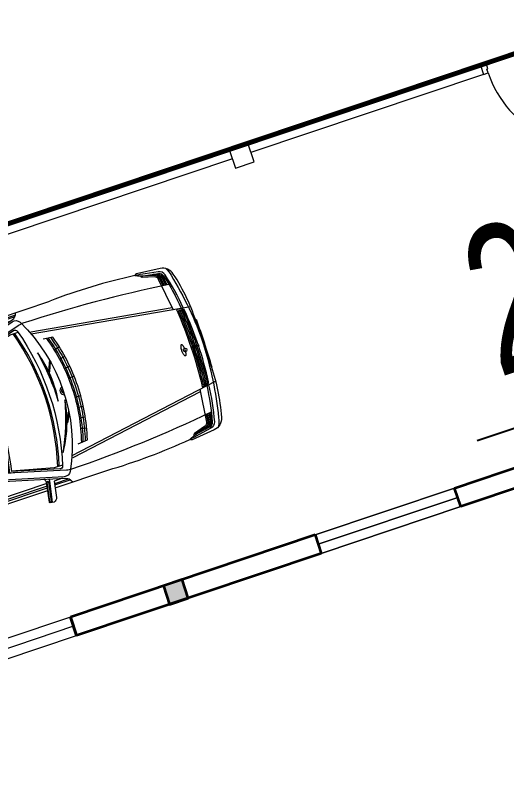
# Model space of a CAD drawing. Header units: metres. Extents: x 568336 to 569219, y 2065964 to 2066430.
# Drawn here: x 568481.43 to 568486.44, y 2066235.22 to 2066242.98 of the extents above; entities that cross this region are included whole.
import ezdxf

# ---------------------------------------------------------------- set-up
doc = ezdxf.new("R2010")
doc.units = ezdxf.units.M
doc.linetypes.add('$AUDIT_BAD_LTYPE2', pattern=[0])
doc.linetypes.add('HIDDEN', pattern=[0.375, 0.25, -0.125])
doc.layers.get('0').update_dxf_attribs({"linetype": 'CONTINUOUS'})
doc.layers.get('DEFPOINTS').update_dxf_attribs({"linetype": 'CONTINUOUS'})
for name, color, linetype, lineweight in [('-CONCRETE', 1, 'CONTINUOUS', 35), ('-DOOR', 137, 'CONTINUOUS', 9), ('-LINE1', 7, 'CONTINUOUS', 18), ('-WALL', 4, 'CONTINUOUS', 35), ('A-NoiThat', 39, 'CONTINUOUS', 13)]:
    doc.layers.add(name, color=color, linetype=linetype, lineweight=lineweight)
doc.layers.add('-RANH GIOI LO DAT', color=12, linetype='CONTINUOUS')
doc.styles.add('KTHUOC', font='', dxfattribs={"width": 0.8})
doc.styles.get('KTHUOC').set_extended_font_data('.VnArial NarrowH')
doc.dimstyles.new('tien', dxfattribs={"dimscale": 0, "dimtxt": 1.5, "dimasz": 0.75, "dimexe": 0.45, "dimexo": 0, "dimgap": 0.25, "dimtad": 1, "dimzin": 1, "dimtxsty": 'KTHUOC', "dimblk1": 'ARCHTICK', "dimblk2": 'ARCHTICK', "dimsah": 1, "dimcen": 1, "dimdle": 0.45, "dimclrd": 37, "dimclre": 37, "dimclrt": 7, "dimaunit": 1, "dimadec": 0, "dimazin": 0, "dimtfac": 1, "dimtix": 1, "dimtofl": 0, "dimtmove": 2, "dimatfit": 3, "dimldrblk": 'ARCHTICK', "dimfxl": 1, "dimtfill": 1, "dimtolj": 1, "dimtzin": 1, "dimarcsym": 0})

# ---------------------------------------------------------------- blocks, each defined once
blk = doc.blocks.new('*U11')
at = {"linetype": '$AUDIT_BAD_LTYPE2'}
for p, q in [((70, 100), (70.00000000000004, 999.9999999999982)), ((90.00000000000004, 999.9999999999982), (90, 100))]:
    blk.add_line(p, q, dxfattribs=at)
for points in [[(50.00000000000004, 999.9999999999982), (90.00000000000004, 999.9999999999982), (90.00000000000004, 1099.999999999998), (50.00000000000004, 1099.999999999998), (50.00000000000004, 999.9999999999982)], [(50.00000000000004, 1002.905927289334), (50, 100)], [(50, 100), (90, 100), (90, 0), (50, 0), (50, 100)]]:
    blk.add_lwpolyline(points)
for points in [[(118.2698876160139, 894.5156181119073), (118.2698876160139, 1064.134943807991), (90.00000000000004, 1064.134943807991), (90.00000000000004, 1035.865056192006), (112.6159100928053, 1035.865056192006), (112.6159100928053, 894.5156181119073)], [(0, 0), (50, 0), (50, -40), (60, -40), (60, -100.0001724930698), (0, -100.0001724930698)], [(1199.999999999998, -2.131628207280287e-14), (1149.999999999998, -2.131628207280287e-14), (1149.999999999998, -40.00000000000003), (1139.999999999998, -40.00000000000003), (1139.999999999998, -100.0001724930699), (1199.999999999998, -100.0001724930699)]]:
    blk.add_lwpolyline(points, close=True)
at = {"linetype": '$AUDIT_BAD_LTYPE2', "ltscale": 0.3}
blk.add_arc((50, 0), 1099.999999999996, 0, 90, dxfattribs=at)
blk = doc.blocks.new('A$C4E0379A3')
for p, q in [((-3008.090150139789, 1027.977931843419), (-3043.061717705044, 836.5011508575008)), ((-2990.807044839021, 1024.277134075732), (-3025.912967199314, 833.079852004008)), ((-2996.279750856775, 1032.496553320994), (-3002.018703813432, 1033.745990999079)), ((-3085.682541007671, 911.4788550433841), (-3651.899692384322, 911.4788550433841)), ((-3263.559132497583, 885.3509224156951), (-3090.429871480301, 885.3509224156951)), ((-3250.462603519525, 870.6263116688315), (-3093.105268508254, 870.6263116688315)), ((-1475.830386665941, 870.6263116688315), (-1470.160787104774, 672.3032815963415)), ((-1464.334527829109, 870.6263116688315), (-1458.635733904608, 671.2150554052168)), ((-1452.667239152652, 870.6263116688315), (-1446.977908174536, 671.5677887848578)), ((-865.3269012909441, 903.201811849438), (-71.11810115142725, 834.3502634066463)), ((-3187.501905991521, 842.1779171592789), (-3098.274216702092, 842.1779171592789)), ((-3037.942802390375, 828.378234576925), (-3034.761837557598, 827.5118110461699)), ((-3020.65921215585, 842.1779171592789), (-2141.78061216927, 842.1779171592752)), ((-1959.650068678893, 842.1779171592752), (-1475.067188013578, 842.1779171592752)), ((-1441.586769597197, 842.1779171592752), (-1052.257469933189, 842.1779171592752)), ((-3584.718104366126, 436.3960170050632), (-3523.18683696381, 422.8584992329816)), ((-3607.085893504729, 326.9706516054175), (-3544.866343817033, 317.0666679497481)), ((-3622.994854836725, 216.421415814184), (-3560.301398260635, 210.1850901280668)), ((-3632.390174562956, 105.1292033662139), (-3569.438819325733, 102.5820226982614)), ((-3632.390174562956, -105.1292033662103), (-3569.438819325733, -102.5820226982578)), ((-3622.994854836725, -216.4214158141804), (-3560.301398260635, -210.1850901280668)), ((-3607.085893504729, -326.9706516054175), (-3544.866343817033, -317.0666679497481)), ((-3584.718104366126, -436.3960170050595), (-3523.18683696381, -422.8584992358301)), ((-1475.830386665941, -870.6263116688315), (-1470.160787104774, -672.3032815991864)), ((-1464.334527829109, -870.6263116688315), (-1458.664941372524, -672.303770072529)), ((-1452.667239152652, -870.6263116688315), (-1447.00711605433, -672.6565188051572)), ((-3187.501905991521, -842.1779171592752), (-3098.274216702121, -842.1779171592752)), ((-3008.090150139789, -1027.977931843416), (-3043.061717705044, -836.5011508575008)), ((-2990.807044839021, -1024.277134075732), (-3025.912967199314, -833.0798520040044)), ((-3020.65921215585, -842.1779171592752), (-2141.78061216927, -842.1779171592752)), ((-1959.650068678893, -842.1779171592752), (-1475.067188013578, -842.1779171592752)), ((-1441.586769597197, -842.1779171592752), (-1052.257469933189, -842.1779171592752)), ((-3085.887475224765, -910.3509564390952), (-3640.593162343779, -910.3509564390952)), ((-3263.559132497583, -885.3509224156951), (-3090.429871480301, -885.3509224156951)), ((-3250.462603519525, -870.6263116688315), (-3093.105268508254, -870.6263116688315)), ((-2996.279750856775, -1032.496553320994), (-3002.018703813432, -1033.745990999076))]:
    blk.add_line(p, q)
for points in [[(-3098.274216702092, 842.1779171592789), (-3067.914609259256, 1009.268407781856, -0.322829462740324), (-3030.496043901949, 1045.300672373836), (-2991.506043876405, 1039.198167909493, -0.4225311786099714), (-2985.623419627984, 1030.887808484789), (-3023.929881340882, 824.5614289347104), (-3005.470260319707, 787.6172714142886)], [(-4870.384047018568, 845.066704314966, 0.06823976775944608), (-4896.976753017487, 765.0089378925404, 0.05161080396149591), (-4987.607380513335, 0), (-4987.607380513335, 207.478937501568, -0.06989633388062978), (-4921.365934352158, 770.5871649154178, -0.3210296211070637), (-4812.280680857104, 866.2280212176083), (-4565.969333974266, 890.5806124738483, -0.3115781009597456), (-4545.54920280815, 880.54624756271, -0.3115781009597456)], [(-4903.658868592698, 412.4136506211435, -0.04376507989574482), (-4839.466155334114, 788.8678837425905, -0.303464431408577), (-4782.868695665587, 840.5653442232251), (-4651.981027590606, 863.7815844731376, -0.018633397362912), (-4545.54920280815, 880.54624756271, -0.08390923079277934), (-4649.047334523697, 846.1098243228989), (-4779.973819425271, 822.886698928749, 0.3045560752127767), (-4822.072802854411, 784.5865469594828, 0.03858727590771344), (-4886.38776851265, 416.6650954678407)], [(-4804.994763629249, 428.1683159635977), (-4762.044977893471, 766.4995694301942, -0.3045674579096705), (-4729.946581646567, 804.2107519307028), (-4609.330775206676, 838.1568347205939, 0.238869800906001), (-4600.100390597334, 846.6409491341583), (-4595.420014603791, 859.1303798949848)], [(-4786.647637781862, 688.0921518970717), (-4774.779218517273, 767.9561198074553, -0.3045674579096709), (-4733.418970440747, 816.5486990579702), (-4612.803164000856, 850.4947818507098, 0.2388698009055504), (-4612.102573199925, 851.1387303707379), (-4610.887263773911, 854.3817439534942)], [(-3012.643731650867, -885.3509224156951), (-1963.466710172506, -885.3509224156951), (-1063.303481487295, -885.3509224156951, 0.758852391154889), (-1047.183564452193, -827.6692622672344), (-1310.261823042412, -704.2175555327267, 0.1499601954441474), (-1459.464510690625, -657.5786708494743), (-2037.483357602876, -657.5786708494743), (-2541.125072652823, -657.5786708494743, 0.07730715472297119), (-2611.927908971731, -668.5916202443295), (-3208.967248637055, -833.235752490742, -0.3603937874968298), (-3285.513215308951, -800.6387751608017, -0.2425716605027487), (-3286.231772556988, 800.809849562469, -0.3606547830517091), (-3209.657337113458, 833.4583475372783), (-2611.927908971731, 668.5916202443332, 0.07730715472297119), (-2541.125072652823, 657.5786708494743), (-2037.483357602876, 657.5786708494743), (-1459.464510690625, 657.5786708494743, 0.1376144681724729), (-1310.261823042412, 704.217555532723), (-1047.183564452193, 827.6692622672344, 0.7588523911548982), (-1063.303481487295, 885.3509224156951), (-1963.466710172506, 885.3509224156951), (-3012.643731650867, 885.3509224156951)], [(-3015.377496179775, 870.6263116688315), (-1063.303481487295, 870.6263116688315, -0.7683171439523075), (-1055.154486246785, 840.0615841714389), (-1319.235907936207, 715.8914564213919, -0.142280104778698), (-1458.736641800468, 671.2144287549891), (-1976.024056619528, 672.3032815963415), (-1984.307820376242, 665.581339108372), (-2096.453094232129, 665.581339108372), (-2106.577154946834, 672.3032815963415), (-2541.125072652823, 672.3032815963415, -0.07727847959628058), (-2607.431744438392, 682.613008473596), (-3216.046654888371, 850.0523049930671, -0.2311286886389963), (-3277.026201118366, 911.3740232865784)], [(-868.7540679261438, 907.1001147009047, 0.03997438819577752), (-1335.280216321262, 911.4788550433841), (-3007.792831572064, 911.4788550433841)], [(-4843.562604160485, -683.7945017857892, 0.02787340483275634), (-3308.210399572417, -782.7347141476093, 0.05936564568836058), (-3253.205075991515, -772.948706163239), (-2747.242705778597, -634.8391743856191, -0.07946359502652071), (-2601.965144134156, -606.3408333410225), (-1363.234811721748, -606.3408333410225, -0.06068036244940278), (-1199.37521426077, -626.1566754363375), (-782.6889005874982, -730.5759957283481, 0.1209486293684503), (-629.4290067339025, -757.607551708581), (-122.9442862856667, -714.8912812514209, 0.3949698171091763), (-63.28087970800698, -651.1448328231527), (-63.28087970800698, 657.1006132509501, 0.4041354897581356), (-124.9614321859553, 720.9486878170937), (-640.5283442232176, 762.1919257656991, 0.1129366419341201), (-783.4830132239149, 734.6411806760734), (-1199.37521426077, 626.1566754363339, -0.06068036244940125), (-1363.234811721748, 606.3408333410225), (-2601.965144134156, 606.3408333410225, -0.0702167238290197), (-2747.242705778597, 633.4440944713679), (-3253.205075991515, 774.5137534065834, 0.04480937771523139), (-3308.015077754797, 782.4463968288001, 0.02806035059520589), (-4843.562604160485, 683.7945017857892)], [(-4827.285885381832, 684.6546193396243), (-4812.981940389436, 772.325770939231, -0.1311427302740574), (-4794.921998338832, 818.2494013663854)], [(-4813.076629193674, 685.6811984955675), (-4800.247699765634, 770.8692205619736, -0.1890165642852436), (-4771.909929751535, 824.3170338305681)], [(-4800.059889112745, 686.6946200272614), (-4787.513459141453, 769.4126701847126, -0.3045674579096799), (-4736.891359234898, 828.8866461852376), (-4721.114430810267, 833.3269010276817)], [(-23.25471983620082, 782.1579878733537), (-23.25471983620082, -782.1579878733537, -0.3891063087469979), (-71.11810115142725, -834.3502634066499), (-865.3269012909441, -903.201811849438)], [(-616.4137240675627, 730.9286876597653, 0.1344796854492278), (-771.6439268010727, 707.7926535669867), (-1213.88887702694, 587.6876793951342, -0.01662565411171153), (-1213.873665552208, -587.2447207339173), (-770.6838088023651, -703.351003804095)], [(-759.0107277418138, -676.8789415101746, 0.1113195524799305), (-643.4695179944974, -699.5294499137162), (-596.2984370278718, -474.6143972852115, 0.05172908685922858), (-590.034186702309, -414.2277926972456), (-590.034186702309, 410.8509829855029, 0.05034889744604911), (-595.9702901968849, 469.6512318927889), (-643.6881284014671, 703.5778149330908, 0.1118639350963845), (-759.8048403782304, 680.9441264579036), (-1172.115099628922, 574.0391089188524, -0.01617379812230579), (-1172.100284526707, -573.595975471093), (-758.8447223795229, -676.5024766950119)], [(-676.3368554037588, 702.5734194401557), (-627.5114581529342, 463.2172630399909, -0.05034889744604978), (-622.2248877083475, 410.8509829855029), (-622.2248877083475, -414.2277926972456, -0.05172908685922903), (-627.8036989033571, -468.0068481645867), (-676.134822095366, -698.4530642251193)], [(-622.6651235175086, 761.5748478274727), (-564.4291222408356, 476.0852007484391, -0.05034889744604845), (-557.8434856966196, 410.8509829855029), (-557.8434856966196, -414.2277926972456, -0.05172908685922792), (-564.7931751527067, -481.2219464086847), (-622.6651235175086, -757.1594921589312)], [(-3452.482889616862, 562.2135236116737), (-3554.060144121351, 550.6822764977223, 0.07353093264208495), (-3635.253343346558, 0, 0.07353093264208495), (-3554.060144121351, -550.6822764977223), (-3452.482889616862, -562.2135236116701)], [(-3530.331948500418, -552.9738317968367, -0.07384720484661686), (-3612.21850436955, 0, -0.07384720484661686), (-3530.331948500418, 552.9738317968404, -0.1534718760259917)], [(-3505.759195788909, -555.3612628579176, -0.07417685353704202), (-3588.371467040008, 0, -0.07417685353704202), (-3505.759195788909, 555.3612628579176, -0.1534718760259917)], [(-3487.542311172903, -558.233510018832, -0.07714619085205271), (-3573.946250160603, 0, -0.07714619085205277), (-3487.542311172903, 558.2335100188357, -0.07714619085205277)], [(-3416.841750228021, 308.4722705062049, 0.04504066274934487), (-3467.186000617075, 92.97951922577704, -0.0507492285432393), (-3278.095850325917, 596.0006521768373, 0.06222235153348788), (-3412.298158051359, 321.9433247508969), (-3425.024856025208, 316.9791509710594), (-3463.468695830379, 241.3507741749127)], [(-3302.5810468212, 545.3618591457744, 0.05237457672629166), (-3409.308072175714, 311.4108557647887), (-3419.175706854789, 307.561887758111), (-3467.044869329518, 214.0424510357734)], [(-2698.685679119691, 619.6445015264253, 0.1078950607841236), (-2699.72548400439, -620.1805828664583, 0.1091614567613327)], [(-2687.049366343708, 617.0683914527108, 0.1078718366173088), (-2688.129852943879, -617.4234202364169, -0.9700812786969885)], [(-1244.498716500122, 611.5335563868903, -0.01738267416824664), (-1244.498716500122, -611.5335563868903, 9.348770212060982)], [(-4914.280906642263, 6.22783167066882, -0.02536765404079696), (-4897.697476789996, 389.9343447715764, -0.02638402949108327)], [(-4869.763633487892, 6.22783167066882, -0.02596775364903408), (-4852.557174881484, 394.3638968074592, 0.5021268142940378), (-4856.596654997236, 398.0251870236134), (-4907.754120914498, 387.954658778257)], [(-4899.441818941705, 6.22783167066882, -0.02566690648462566), (-4882.508919088956, 392.9242661173666, -0.02638402949108327)], [(-4884.602727903781, 6.22783167066882, -0.0259602240979663), (-4867.327194330312, 395.7895571474837, -0.02638402949108327)], [(-4987.900374596065, 259.3883655888058), (-4994.425486438122, 259.3883655888058, 0.001920543246390793), (-4999.999999888794, 0)], [(-3400.765824415575, -234.9979982853292, 0.04504066274934487), (-3354.010698966071, -451.2978541449702, -0.0507492285432393), (-3398.468229288963, 84.24754367501373, 0.06222235153348788), (-3402.426619257894, -220.8786749005667), (-3411.80295626595, -230.8132693547814), (-3449.396601049753, -322.6036647623514)], [(-4987.900374596065, -259.3883655888058), (-4994.425486438122, -259.3883655888058, -0.001920543246390793), (-4999.999999888794, 0)], [(-4870.384047018568, -845.066704314966, -0.06823976775944608), (-4896.976753017487, -765.0089378953853, -0.05161080396149591), (-4987.607380513335, 0), (-4987.607380513335, -207.478937501568, 0.06989633388062919), (-4921.365934352158, -770.5871649154142, 0.3210296211070637), (-4812.280680857104, -866.2280212176047), (-4565.969333974266, -890.5806124738483, 0.3115781009597456), (-4545.54920280815, -880.54624756271, 0.3115781009597456)], [(-3445.96294584038, -342.9768184091336), (-3402.485356374003, -236.819909406011), (-3395.215421280824, -229.1171298654081, -0.05237457672629166), (-3398.917709338828, 28.00156448900816)], [(-4897.697476789996, -389.9343447715764, -0.02540927670488341), (-4914.276107705198, -5.597686061722925, -0.02638402949108305)], [(-4907.754120914498, -387.9546587782534), (-4856.596654997236, -398.0251870236134, 0.5021268142937286), (-4852.557174881484, -394.3638968103041, -0.02600987267713891), (-4869.75877747155, -5.597686061722925, -0.02638402949108305)], [(-4882.508919088956, -392.9242661173666, -0.02570869351082126), (-4899.43700112807, -5.597686061722925, -0.02638402949108305)], [(-4867.327194330312, -395.7895571474837, -0.0260021767790368), (-4884.597891064099, -5.597686061722925, -0.02638402949108305)], [(-4905.867732719023, -412.413650623992, 0.04610119628449653), (-4839.466155334114, -788.8678837425905, 0.303464431408577), (-4782.868695665587, -840.5653442260736), (-4651.981027590606, -863.781584473134, 0.018633397362912), (-4545.54920280815, -880.54624756271, 0.08390923079277934), (-4649.047334523697, -846.1098243257402), (-4779.973819425271, -822.8866989287453, -0.3045560752127767), (-4822.072802854411, -784.5865469594792, -0.03858727590771596), (-4886.38776851265, -416.6650954678407)], [(-4804.994763629249, -428.1683159635941), (-4762.044977893471, -766.4995694330428, 0.3045674579096705), (-4729.946581646567, -804.2107519307028), (-4609.330775206676, -838.1568347205903, -0.238869800906001), (-4600.100390597334, -846.6409491341547), (-4595.420014603791, -859.1303798949848)], [(-4827.285885381832, -684.6546193396207), (-4812.981940389436, -772.325770939231, 0.1311427302740574), (-4794.921998338832, -818.2494013663854)], [(-4813.076629193674, -685.6811984984124), (-4800.247699765634, -770.86922056197, 0.1890165642852436), (-4771.909929751535, -824.3170338305681)], [(-4800.059889112745, -686.69462003011), (-4787.513459141453, -769.4126701847126, 0.3045674579096799), (-4736.891359234898, -828.8866461880825), (-4721.114430810267, -833.3269010276817)], [(-4786.647637781862, -688.0921518970681), (-4774.779218517273, -767.9561198074516, 0.3045674579096709), (-4733.418970440747, -816.5486990579702), (-4612.803164000856, -850.4947818507026, -0.2388698009055504), (-4612.102573199925, -851.1387303707379), (-4610.887263773911, -854.381743956339)], [(-3015.377496179775, -870.6263116688315), (-1063.303481487295, -870.6263116688315, 0.7683171439523258), (-1055.154486246785, -840.0615841714389), (-1319.235907936207, -715.8914564242405, 0.1491808976199924), (-1458.736641800468, -672.3032815991864), (-1976.024056619528, -672.3032815991864), (-1984.307820376242, -665.581339108372), (-2096.453094232129, -665.581339108372), (-2106.577154946834, -672.3032815991864), (-2541.125072652823, -672.3032815991864, 0.07727847959628047), (-2607.431744438392, -682.6130084764445), (-3216.046654888371, -850.0523049930671, 0.2282364891771564), (-3276.671408963914, -910.3509564390952)], [(-3098.274216702121, -842.1779171592752), (-3067.914609259256, -1009.268407784704, 0.322829462740324), (-3030.496043901949, -1045.300672373836), (-2991.506043876405, -1039.198167909493, 0.4225311786099714), (-2985.623419627984, -1030.887808484789), (-3023.929881340882, -824.5614289347068), (-3005.470260319707, -787.6172714142886)], [(-868.7540679261438, -907.1001147009047, -0.0414951907627566), (-1348.360891190561, -910.3509564390952), (-3008.00223671383, -910.3509564390952)]]:
    blk.add_lwpolyline(points, format="xyb")
for points in [[(-3015.807793005253, 1042.656387855855), (-3057.52083578438, 831.3416118546156), (-3054.913779344963, 802.6445387232234)], [(-2203.907297133119, 910.6014532664667), (-2203.907297133119, 885.2620716209385), (-2394.199092747993, 885.2620716209385), (-2394.199092747993, 910.6014532664667)], [(-2225.182178868301, 910.6014532664667), (-2225.182178868301, 901.1650977577046), (-2375.288102016028, 901.1650977577046), (-2375.288102016028, 910.6014532664667)], [(-2106.577154946834, 672.3032815963415), (-2147.256567275472, 870.6263116688315)], [(-2096.453094232129, 665.581339108372), (-2138.42639522953, 870.6263116688315)], [(-2047.819559299591, 911.4788550433841), (-2037.483357602876, 657.5786708494743)], [(-1984.307820376242, 665.581339108372), (-1964.785012715118, 870.6263116688315)], [(-1976.024056619528, 672.3032815963415), (-1957.103068186407, 870.6263116688315)], [(-1442.349968249531, 870.6263116688315), (-1436.681442780595, 672.3433186308575)], [(-2721.224922639667, 606.7353126415182), (-3148.34922172816, 712.712111176792), (-3234.941972871398, 712.712111176792)], [(-3354.775580246467, 653.740087297716), (-4981.04130297646, 402.0138762619281)], [(-3358.121377088886, 675.3554554306793), (-4802.289964247146, 451.8156725637855)], [(-52.15966418082826, 72.75439973999164), (-80.96028252475662, 72.75439973999164), (-80.96028252475662, -66.79861930934567), (-52.15966418082826, -66.79861930934567)], [(-52.15966418082826, 55.9840253048751), (-64.18990809141542, 55.9840253048751), (-64.18990809141542, -50.02824487707403), (-52.15966418082826, -50.02824487707403)], [(-3354.775580246467, -653.740087297716), (-4981.04130297646, -402.0138762619245)], [(-3358.121377088886, -675.3554554335242), (-4802.289964247146, -451.8156725637818)], [(-2721.224922639667, -606.7353126415182), (-3148.349221728189, -712.7121111767883), (-3234.941972871398, -712.7121111767883)], [(-2106.577154946834, -672.3032815991864), (-2147.256567275472, -870.6263116688315)], [(-2096.453094232129, -665.581339108372), (-2138.42639522953, -870.6263116688315)], [(-2047.775881395297, -910.3509564390952), (-2037.483357602876, -657.5786708494743)], [(-1984.307820376242, -665.581339108372), (-1964.785012715118, -870.6263116688315)], [(-1976.024056619528, -672.3032815991864), (-1957.103068186407, -870.6263116688315)], [(-1442.349968249531, -870.6263116688315), (-1436.710369439912, -673.421566092049)], [(-3015.807793005253, -1042.656387855855), (-3057.52083578438, -831.3416118546156), (-3054.913779344992, -802.6445387232197)], [(-2203.907297133119, -910.6014532664667), (-2203.907297133119, -885.2620716209385), (-2394.199092747993, -885.2620716209385), (-2394.199092747993, -910.6014532664667)], [(-2225.182178868301, -910.6014532664667), (-2225.182178868301, -901.1650977577046), (-2375.288102016028, -901.1650977577046), (-2375.288102016028, -910.6014532664667)]]:
    blk.add_lwpolyline(points)
for points in [[(-50.62470726019819, -741.9746712870765), (-50.62470726019819, 741.974671284228, 0.3738255186209485), (-105.6064964622783, 805.2372472902607), (-854.770211812167, 891.193883127471), (-872.6036079405167, 911.4788550433841), (-57.1980912592262, 840.7897208713366, -0.3838182314483654), (0, 777.2546040099369), (0, -777.2546040099369, -0.3838182314483655), (-57.1980912592262, -840.7897208713366), (-872.6036079405167, -911.4788550433841), (-854.770211812167, -891.193883127471), (-105.6064964622783, -805.2372472902643, 0.3738255186209483)], [(-2720.41057243073, -615.5128589379055), (-3193.064678348543, -742.7835730999323, -0.3886707781314162), (-3229.415217520349, -725.1964465911842, -0.1433832436768417), (-3229.608259289002, 726.2762574683693, -0.3909531201266976), (-3193.035825690633, 743.8046367826719), (-2719.865491744858, 612.8224619197354, 0.1060472833840974)], [(-4855.376810563961, 0, -0.02752144231468103), (-4836.636325514555, 409.7235392579678, 0.543026912132297), (-4844.334555790323, 415.7994884619948), (-4897.09436961051, 401.8094019157143, 0.3084444842082292), (-4911.253964182775, 385.4427711400167, 0.02852352528582779), (-4933.565390492062, 0, 0.028523525285825), (-4911.253964182775, -385.4427711400167, 0.3084444842082292), (-4897.09436961051, -401.8094019157106), (-4844.334555790323, -415.7994884619911, 0.543026912132297), (-4836.636325514555, -409.7235392608127, -0.02752144231468103)], [(-4788.455573918967, -1.432070438735536, -0.02775360872709413), (-4787.074559375062, 23.42867493363519, -0.03797815738071966), (-4783.691173830797, 41.31948322860626, -0.07846746825042708), (-4776.946830313391, 56.44470086090951, -0.2539423622816263), (-4772.188894521794, 59.02775656809536, -0.2539423622819776), (-4767.430958729878, 56.44470086090951, -0.07846746825041871), (-4760.686615212471, 41.31948322860626, -0.0379781573807095), (-4757.303229668207, 23.42867493363519, -0.02775360872713146), (-4755.922215124301, -1.432070438735536, -0.02775360872710035), (-4757.303229668207, -26.29281581110263, -0.03797815738074826), (-4760.686615212471, -44.18362410322516, -0.07846746825042701), (-4767.430958729878, -59.3088417355284, -0.2539423622816263), (-4772.188894521794, -61.89189744556279, -0.2539423622816263), (-4776.946830313391, -59.3088417355284, -0.07846746825042708), (-4783.691173830797, -44.18362410322516, -0.03797815738071966), (-4787.074559375062, -26.29281581110263, -0.02775360872709413)], [(-964.2799980502168, -802.9854151224317), (-825.7107208346424, -802.9854151224317, -0.4142135623730951), (-812.4232438355684, -816.2728921229173), (-812.4232438355684, -829.5872585326215, -0.4142135623730951), (-825.7107208346424, -842.874735533107), (-964.2799980502168, -842.874735533107, -0.4142135623730951), (-977.5674750492908, -829.5872585326215), (-977.5674750492908, -816.2728921229173, -0.4142135623731002)]]:
    blk.add_lwpolyline(points, format="xyb", close=True)
blk.add_lwpolyline([(-4933.565390492062, 6.22783167066882), (-4861.635927715251, 6.22783167066882), (-4861.635927715251, -5.597686061722925), (-4933.565390492062, -5.597686061722925)], close=True)
blk.add_circle((-4789.890833507263, -0.1576842128342832), 18.6214786089181)
for centre, radius, start, end in [((-3001.105393374717, 1026.705217375878), 7.099762614670278, 97.39098558079657, 169.6732497149579), ((-2997.790073746903, 1025.559294930932), 7.099762614670278, 349.5957516717226, 77.71769400134922), ((-3881.074283715483, -5391.946280380074), 6307.589827436831, 87.91780570572064, 96.04706091347063), ((-3036.076960939972, 835.2284363899598), 7.099762614670278, 169.6732497149579, 254.7635313138866), ((-3032.895996107167, 834.3620128592083), 7.099762614670278, 254.7635313138866, 349.5957516717226), ((-75.6427538455464, 782.1579878733537), 52.38803400920728, 0, 85.04530191497378), ((-759.2673917537031, 0.960133373773715), 2539.636099297147, 163.7107958396242, 196.3207079273416), ((-760.0176427804108, 1.067208039446996), 2523.816798637574, 163.6220830038182, 196.4284284904555), ((-4906.504309312062, 383.2413335803685), 4.87621405084051, 104.8510911313827, 173.4194507819747), ((-3489.944782443199, -0.00161361009668326), 27.25572591040293, 291.6019780192963, 68.44915043867839), ((-3489.944782443199, -0.00161361009668326), 43.41682511917548, 283.8142155396715, 76.23691291699318), ((-4906.504309312062, -383.2413335803685), 4.876214050840144, 186.5805492180253, 255.1489088686173), ((-651.0022674381325, -431.9387517871619), 297.0396287597253, 246.2045110504799, 276.7034138364921), ((-3036.076960939972, -835.2284363899598), 7.099762614670278, 105.2364686861134, 190.3267502850421), ((-3032.895996107167, -834.3620128592047), 7.099762614670278, 10.40424832827746, 105.2364686861134), ((-3886.012961580447, 5391.430045195742), 6306.558068424799, 263.997063791104, 272.2302292393929), ((-3001.105393374717, -1026.705217375878), 7.099762614670278, 190.3267502850421, 262.6090144192034), ((-2997.790073746903, -1025.559294930932), 7.099762614670278, 282.2823059986508, 10.40424832827746)]:
    blk.add_arc(centre, radius, start, end)
blk = doc.blocks.new('A$C5C575821')
at = {"layer": '-CONCRETE'}
h = blk.add_hatch(color=256, dxfattribs=at)
h.dxf.hatch_style = 1
h.paths.add_polyline_path([(-0.00237559899687767, 200.0000000000146), (-0.00237559899687767, 1.455191522836685e-11), (199.9976244010031, 1.455191522836685e-11), (199.9976244010031, 200.0000000000146)])
blk.add_lwpolyline([(-0.00237559899687767, 1.455191522836685e-11), (199.9976244010031, 1.455191522836685e-11), (199.9976244010031, 200.0000000000146), (-0.00237559899687767, 200.0000000000146)], close=True, dxfattribs=at)
blk = doc.blocks.new('M9-T1')
at = {"layer": '-DOOR'}
for p, q in [((197707.8133907168, -290712.2598629593), (197707.8133907168, -289212.2598629593)), ((197707.8347087932, -289212.2598629591), (197707.8347257192, -290712.2598629593)), ((197807.7267074264, -289212.2598629591), (197807.7267243524, -290712.2598629593)), ((197807.8133907168, -290712.2598629593), (197807.8133907168, -289212.2598629593)), ((197907.6187060596, -289212.2598076526), (197907.6187229856, -290712.2598076529)), ((197907.8133907168, -290712.2598629593), (197907.8133907168, -289212.2598629593)), ((197807.3947373203, -293342.2580038282), (197807.5459344666, -294842.5305312693))]:
    blk.add_line(p, q, dxfattribs=at)
blk.add_lwpolyline([(197907.4042919224, -296842.2571216556), (197907.5620835662, -293342.23369785), (197707.5620825242, -293342.2336978849), (197707.4042908804, -296842.2571216908)], close=True, dxfattribs=at)
at = {"layer": '-LINE1', "linetype": 'Continuous', "ltscale": 10}
for points in [[(193807.9348406654, -287591.9459963948), (193807.9348407545, -290092.2598633766)], [(193807.9348407616, -290292.2598633766), (193807.9348408971, -294092.2598633766)]]:
    blk.add_lwpolyline(points, dxfattribs=at)
blk.add_lwpolyline([(193707.934840612, -290292.2598633766), (193907.934840612, -290292.2598633766), (193907.934840612, -290092.2598633766), (193707.934840612, -290092.2598633766)], close=True, dxfattribs=at)
at = {"layer": '-RANH GIOI LO DAT', "linetype": 'HIDDEN', "ltscale": 10, "const_width": 50}
blk.add_lwpolyline([(193707.934840612, -286092.2598633766), (193707.9348410415, -298143.6222648725), (198702.3683191638, -303379.4913623449), (204707.9348415213, -303663.1126303443), (204707.9348406792, -286092.2598633766)], close=True, dxfattribs=at)
at = {"layer": '-WALL'}
for p, q in [((197707.8133907166, -289212.259865896), (197707.9348407917, -288092.2598629593)), ((197907.9145991125, -288292.2598629593), (197907.8133907168, -289212.259863075)), ((197907.8133907168, -289212.259863075), (197707.8133907166, -289212.259865896)), ((197707.691940642, -290712.2598629593), (197707.9247431572, -293342.2561654706)), ((197707.691940642, -290712.2598629593), (197907.6919406419, -290712.2598629593)), ((197907.6919406419, -290712.2598629593), (197907.924742783, -293342.2598617764)), ((197907.2240228296, -293342.2580038282), (197707.565451811, -293342.2580038282)), ((197707.9247431572, -293342.2561654706), (197907.924742783, -293342.2598617764))]:
    blk.add_line(p, q, dxfattribs=at)
at = {"layer": '-DOOR', "rotation": 270}
blk.add_blockref('*U11', (193807.9348406227, -286391.9459963948), dxfattribs=at)
at = {"layer": '-WALL'}
blk.add_blockref('A$C5C575821', (197707.9372163907, -292342.2598651607), dxfattribs=at)
at = {"layer": 'A-NoiThat', "rotation": 270}
blk.add_blockref('A$C4E0379A3', (195499.6009056522, -296157.7149746482), dxfattribs=at)
blk = doc.blocks.new('_ArchTick')
at = {"color": 0, "linetype": 'ByBlock', "const_width": 0.15}
blk.add_lwpolyline([(-0.5, -0.5), (0.5, 0.5)], dxfattribs=at)
blk = doc.blocks.new('*D160')
at = {"color": 37, "lineweight": -2, "transparency": 16777216}
for p, q in [((568488.8694052572, 2066239.156588856), (568488.6046710247, 2066239.945481453)), ((568488.7478347128, 2066239.518861999), (568489.458867136, 2066239.757468146)), ((568486.9736473368, 2066238.520416049), (568486.7089131044, 2066239.309308645)), ((568486.8520767925, 2066238.882689191), (568486.1410443695, 2066238.644083044))]:
    blk.add_line(p, q, dxfattribs=at)
at = {"layer": 'DEFPOINTS', "color": 0, "transparency": 16777216}
blk.add_point((568486.9736473368, 2066238.520416049), dxfattribs=at)
at = {"color": 37, "lineweight": -2, "transparency": 16777216, "xscale": 0.75, "yscale": 0.75, "zscale": 0.75}
for p, rotation in [((568488.7478347128, 2066239.518861999), 198.5505696264054), ((568486.8520767925, 2066238.882689191), 18.55056962640543)]:
    blk.add_blockref('_ArchTick', p, dxfattribs=dict(at, rotation=rotation))
at = {"color": 7, "transparency": 16777216, "insert": (568487.4336372663, 2066240.292383353), "char_height": 1.5, "attachment_point": 5, "rotation": 18.55056962640541, "style": 'KTHUOC', "bg_fill": 3, "box_fill_scale": 1.1, "bg_fill_color": 256, "bg_fill_true_color": 13158600, "bg_fill_transparency": 0}
blk.add_mtext('\\A1;2,00 ', dxfattribs=at)
at = {"layer": 'DEFPOINTS', "color": 0, "transparency": 16777216}
for p in [(568488.7478347128, 2066239.518861999), (568488.8694052572, 2066239.156588856)]:
    blk.add_point(p, dxfattribs=at)

msp = doc.modelspace()

# ---------------------------------------------------------------- block references
at = {"layer": '-WALL', "color": 2, "true_color": 0xf1eb1f, "xscale": 0.001, "yscale": 0.001, "zscale": 0.001, "rotation": 288.551499728563}
msp.add_blockref('M9-T1', (568697.1939034592, 2066517.613685571), dxfattribs=at)

# ---------------------------------------------------------------- next in the draw order: dimensions: what is measured, and where the dimension line sits
dim = msp.add_aligned_dim(p1=(568486.9736473369, 2066238.520416049), p2=(568488.8694052573, 2066239.156588856), distance=0.3821272399522771, dimstyle='tien', override={"dimscale": 1, "dimpost": ' '})
dim.commit()
dim.dimension.update_dxf_attribs({"geometry": '*D160', "text_midpoint": (568487.4336372663, 2066240.292383353)})

doc.saveas('drawing.dxf')
